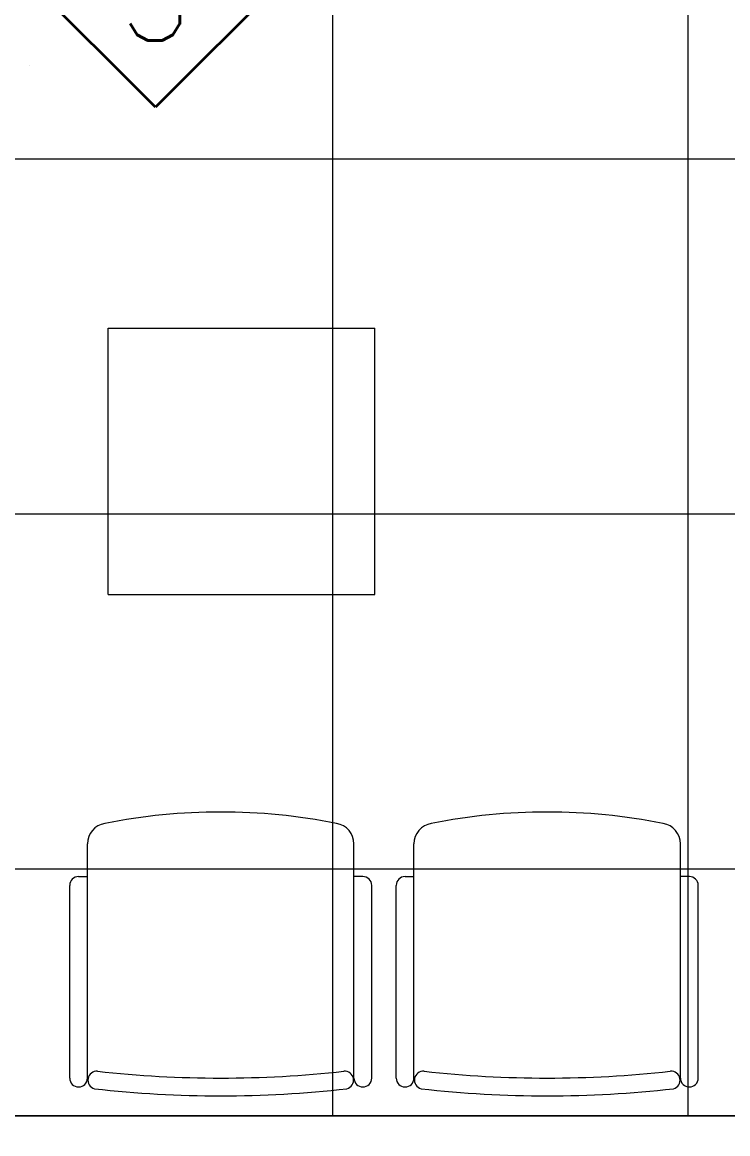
# Model space of a CAD drawing. Header units: inches. Extents: x -246178 to 57169, y -29325 to 19878.
# Drawn here: x 7276 to 8467, y -10047 to -8169 of the extents above; entities that cross this region are included whole.
import ezdxf
from ezdxf.enums import TextEntityAlignment as Align

# ---------------------------------------------------------------- set-up
doc = ezdxf.new("R2010")
doc.units = ezdxf.units.IN
doc.header["$LTSCALE"] = 25
doc.header["$MEASUREMENT"] = 0
doc.linetypes.add('DASHDOT', pattern=[25.4, 12.7, -6.35, 0, -6.35])
doc.layers.get('0').update_dxf_attribs({"color": 8})
for name, color, linetype, lineweight in [('00-Ground Floor$0$Frame', 252, 'Continuous', 9), ('00-Ground Floor$0$LOADING', 253, 'Continuous', 5), ('00-Ground Floor$0$Walls', 251, 'Continuous', 5), ('E-LITE-CLNG-CNDT', 6, 'DASHDOT', 35), ('F-ALRM-CLNG @ 100', 33, 'Continuous', 35), ('F-ALRM-CLNG-CNDT', 51, 'DASHDOT', 25)]:
    doc.layers.add(name, color=color, linetype=linetype, lineweight=lineweight)
doc.styles.add('DC_Simplex', font='SIMPLEX.shx', dxfattribs={"width": 0.7})

# ---------------------------------------------------------------- blocks, each defined once
blk = doc.blocks.new('00-Ground Floor$0$GF21016-P')
at = {"layer": '00-Ground Floor$0$LOADING', "extrusion": (-1.24384e-09, -1.20261e-09, -1)}
for p, q in [((0.0128, 0.0179), (0.0128, 0.4136)), ((0.4628, 0.0179), (0.4628, 0.4136)), ((-0.0022, 0.3585), (0.0128, 0.3585)), ((0.4778, 0.3585), (0.4628, 0.3585)), ((-0.0172, 0.0179), (-0.0172, 0.3435)), ((0.4928, 0.0179), (0.4928, 0.3435)), ((0.4778, 0.0029), (0.4778, 0.0029))]:
    blk.add_line(p, q, dxfattribs=at)
for centre, radius, start, end in [((-0.2378, -0.5362), 1.0036, 78.7568, 101.2432), ((-0.0478, 0.4136), 0.035, 0, 80.6557), ((-0.4278, 0.4136), 0.035, 99.3443, 180), ((0.0022, 0.3435), 0.015, 0, 90), ((-0.4778, 0.3435), 0.015, 90, 180), ((-0.0284, 0.0145), 0.015, 284.3864, 95.5209), ((-0.2378, 1.8928), 1.8749, 263.6341, 276.3659), ((-0.4471, 0.0145), 0.015, 84.4791, 255.6136), ((0.0022, 0.0179), 0.015, 270, 0), ((0.0022, 0.0179), 0.015, 180, 270), ((-0.2378, 1.8734), 1.8855, 263.5119, 276.4881), ((-0.4778, 0.0179), 0.015, 270, 0), ((-0.4778, 0.0179), 0.015, 180, 270)]:
    blk.add_arc(centre, radius, start, end, dxfattribs=at)
blk = doc.blocks.new('00-Ground Floor$0$GF21058A-P')
at = {"color": 0}
for p, q in [((-0.225, 0.45), (0.225, 0.45)), ((-0.225, 0), (-0.225, 0.45)), ((0.225, 0), (0.225, 0.45)), ((-0.225, 0), (0.225, 0))]:
    blk.add_line(p, q, dxfattribs=at)
blk = doc.blocks.new('00-Ground Floor$0$A$C3A3B3723')
at = {"color": 254, "linetype": 'Continuous'}
for p, q in [((7800, -10017.4), (7800, -6347.4)), ((8400, -10017.4), (8400, -6347.4)), ((5457.9, -8400), (9097.9, -8400)), ((5457.9, -9000), (9097.9, -9000)), ((5457.9, -9600), (9097.9, -9600))]:
    blk.add_line(p, q, dxfattribs=at)
at = {"color": 254}
blk.add_line((5457.9, -10017.4, 0), (9097.9, -10017.4, 0), dxfattribs=at)
blk = doc.blocks.new('00-Ground Floor$0$A$Ce9e1c4c3')
at = {"layer": '00-Ground Floor$0$Frame'}
blk.add_blockref('00-Ground Floor$0$A$C3A3B3723', (-100000, 0), dxfattribs=at)
blk = doc.blocks.new('00-Ground Floor')
at = {"layer": '00-Ground Floor$0$Walls'}
blk.add_line((9097.9, -10017.4, 0), (5457.9, -10017.4, 0), dxfattribs=at)
at = {"color": 254}
blk.add_blockref('00-Ground Floor$0$A$Ce9e1c4c3', (100000, 0), dxfattribs=at)
at = {"layer": '00-Ground Floor$0$LOADING', "extrusion": (7.77437e-06, 8.59117e-06, -1), "xscale": -1000.000000000004, "yscale": 1000.000000000004, "zscale": 999.9999999999978, "rotation": 359.9999999987463}
blk.add_blockref('00-Ground Floor$0$GF21058A-P', (-7646, -9136, 0), dxfattribs=at)
at = {"layer": '00-Ground Floor$0$LOADING', "extrusion": (2.67577e-11, 8.17196e-07, -1), "xscale": 1000, "yscale": 1000, "zscale": 1000, "rotation": 359.9999748871168}
for p in [(-7848.7, -9971.2, 0), (-8400, -9971.2, 0)]:
    blk.add_blockref('00-Ground Floor$0$GF21016-P', p, dxfattribs=at)
blk = doc.blocks.new('A$C5CF53093')
blk.add_lwpolyline([(0, -212.1), (-212.1, 0), (0, 212.1), (212.1, 0)], close=True)
blk = doc.blocks.new('*U11')
at = {"xscale": 0.01, "yscale": 0.01, "zscale": 0.01}
blk.add_blockref('A$C5CF53093', (0.007, -0.007), dxfattribs=at)
at = {"color": 6, "style": 'DC_Simplex', "width": 0.7, "flags": 8}
blk.add_attdef('TYPE', text='', height=2, rotation=360, dxfattribs=at).set_placement((0, 0), align=Align.MIDDLE_CENTER)

msp = doc.modelspace()

# ---------------------------------------------------------------- linework, layer by layer
at = {"layer": 'F-ALRM-CLNG-CNDT'}
msp.add_lwpolyline([(5052.9, -11898.6), (5052.9, -8475, -0.414214), (5127.9, -8400), (6813.3, -8400, 0.082035), (6837.4, -8396), (7394.6, -8206.8)], format="xyb", dxfattribs=at)

# ---------------------------------------------------------------- block references
at = {"layer": 'E-LITE-CLNG-CNDT'}
msp.add_blockref('00-Ground Floor', (0, 0), dxfattribs=at)
at = {"layer": 'F-ALRM-CLNG @ 100', "xscale": 100, "yscale": 100, "zscale": 100}
msp.add_blockref('*U11', (7500, -8100), dxfattribs=at).add_auto_attribs({'TYPE': 'S'})

doc.saveas('drawing.dxf')
